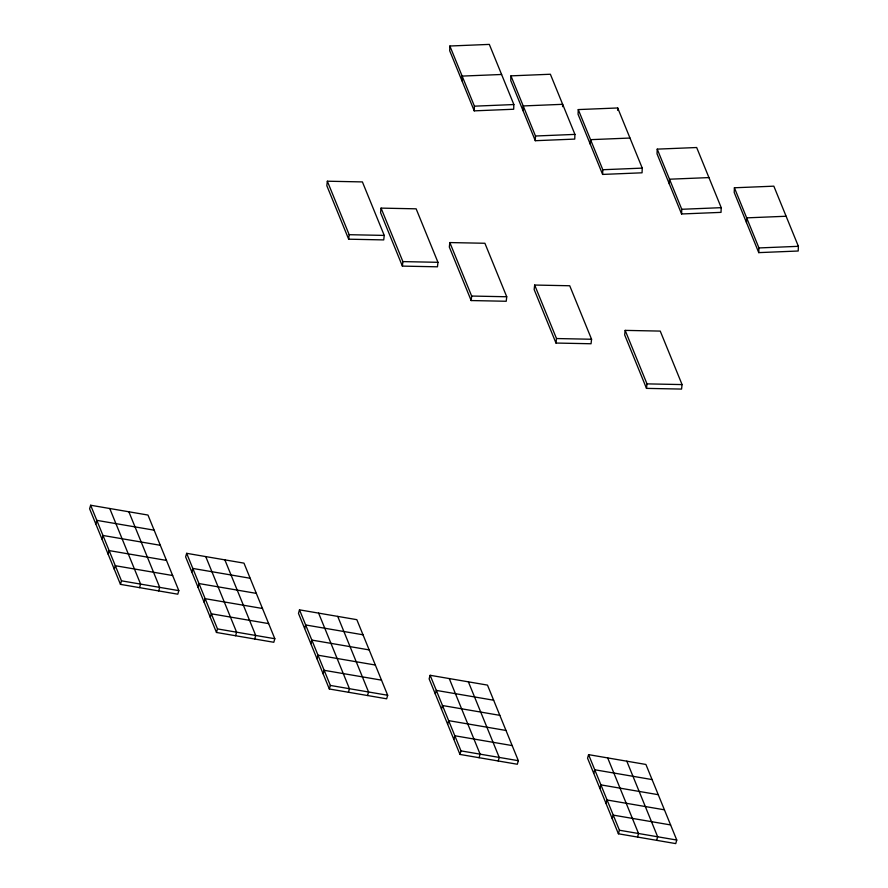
<?xml version="1.0" encoding="UTF-8"?>
<svg xmlns="http://www.w3.org/2000/svg" width="888" height="888" viewBox="0 0 888 888"><rect width="100%" height="100%" fill="white"/><g stroke="black" fill="none" stroke-linecap="round" stroke-linejoin="round"><path stroke-width="1.33" d="M449.872 46.01L449.683 50.705L474.236 110.856L513.675 109.246L513.863 104.551L489.321 44.4L449.872 46.01L474.425 106.172L474.236 110.856M461.96 80.786L462.149 76.091L501.598 74.481M510.944 75.857L510.744 80.553L535.298 140.704L574.736 139.094L574.936 134.399L550.382 74.248L510.944 75.857L535.486 136.008L535.298 140.704M523.021 110.623L523.221 105.938L562.659 104.318L562.559 106.671M578.266 109.579L578.066 114.275L602.619 174.425L642.057 172.805L642.257 168.121L617.704 107.97L578.266 109.579L602.808 169.73L602.619 174.425M590.342 144.344L590.542 139.66L629.981 138.04M617.604 110.312L617.704 107.97M657.231 149.129L657.031 153.824L681.584 213.975L721.023 212.365L721.223 207.67L696.669 147.519L657.231 149.129L681.773 209.279L681.584 213.975M669.308 183.894L669.497 179.209L708.946 177.589M734.398 187.779L734.21 192.474L758.752 252.625L798.201 251.015L798.39 246.32L773.837 186.169L734.398 187.779L758.94 247.941L758.752 252.625M746.475 222.555L746.675 217.86L786.113 216.25M327.339 181.208L326.828 185.703L348.662 239.194L383.727 239.904L384.238 235.409L362.404 181.918L327.339 181.208L349.173 234.698L348.662 239.194M381.063 208.114L380.564 212.621L402.386 266.111L437.462 266.811L437.962 262.315L416.139 208.824L381.063 208.114L402.897 261.605L402.386 266.111M449.839 242.568L449.328 247.064L471.162 300.555L506.227 301.265L506.737 296.759L484.904 243.268L449.839 242.568L471.661 296.048L471.162 300.555M534.665 285.048L534.154 289.555L555.988 343.046L591.053 343.756L591.563 339.249L569.73 285.758L534.665 285.048L556.499 338.539L555.988 343.046M625.174 330.38L624.664 334.887L646.486 388.378L681.562 389.077L682.073 384.582L660.239 331.091L625.174 330.38L646.997 383.871L646.486 388.378M90.632 505.239L89.61 508.78L120.457 584.371L177.8 594.194L178.821 590.642L147.974 515.051L90.632 505.239L121.478 580.83L120.457 584.371M95.782 523.898L96.803 520.357L154.135 530.169M101.954 539.016L102.975 535.475L160.306 545.288M108.125 554.134L109.135 550.593L166.478 560.406M114.286 569.252L115.307 565.712L172.649 575.524M139.571 587.645L140.593 584.093L109.746 508.502M158.686 590.92L159.707 587.368L128.86 511.777M186.647 553.324L185.625 556.876L216.472 632.467L273.804 642.279L274.825 638.727L243.978 563.136L186.647 553.324L217.493 628.915L216.472 632.467M191.797 571.994L192.807 568.442L250.15 578.255M197.957 587.112L198.979 583.56L256.321 593.373M204.129 602.231L205.15 598.679L262.493 608.491M210.301 617.349L211.322 613.797L268.653 623.609M235.586 635.741L236.608 632.189L205.75 556.598M254.701 639.005L255.711 635.453L224.864 559.873M299.489 609.845L298.479 613.397L329.326 688.988L386.657 698.801L387.679 695.26L356.832 619.669L299.489 609.845L330.336 685.436L329.326 688.988M304.639 628.515L305.661 624.963L363.003 634.787M310.811 643.634L311.832 640.082L369.175 649.905M316.983 658.752L318.004 655.2L375.335 665.023M323.154 673.87L324.176 670.318L381.507 680.141M348.44 692.263L349.45 688.711L318.603 613.12M367.543 695.537L368.564 691.985L337.718 616.394M430.147 675.291L429.126 678.843L459.973 754.434L517.316 764.246L518.337 760.694L487.479 685.103L430.147 675.291L460.994 750.882L459.973 754.434M435.298 693.961L436.319 690.409L493.65 700.221M441.469 709.079L442.479 705.527L499.822 715.34M447.641 724.197L448.651 720.645L505.994 730.458M453.801 739.316L454.823 735.764L512.165 745.576M479.087 757.697L480.108 754.156L449.261 678.565M498.201 760.972L499.223 757.42L468.376 681.829M588.578 754.645L587.556 758.197L618.403 833.788L675.746 843.6L676.767 840.048L645.909 764.457L588.578 754.645L619.424 830.236L618.403 833.788M593.728 773.315L594.749 769.763L652.081 779.575M599.9 788.433L600.91 784.881L658.252 794.693M606.071 803.551L607.081 799.999L664.424 809.812M612.232 818.669L613.253 815.117L670.595 824.93M637.517 837.062L638.539 833.51L607.692 757.919M656.632 840.326L657.653 836.774L626.806 761.194M474.425 106.172L513.863 104.551M535.486 136.008L574.936 134.399M602.808 169.73L642.257 168.121M681.773 209.279L721.223 207.67M758.94 247.941L798.39 246.32M349.173 234.698L384.238 235.409M402.897 261.605L437.962 262.315M471.661 296.048L506.737 296.759M556.499 338.539L591.563 339.249M646.997 383.871L682.073 384.582M121.478 580.83L178.821 590.642M217.493 628.915L274.825 638.727M330.336 685.436L387.679 695.26M460.994 750.882L518.337 760.694M619.424 830.236L676.767 840.048"/></g></svg>
